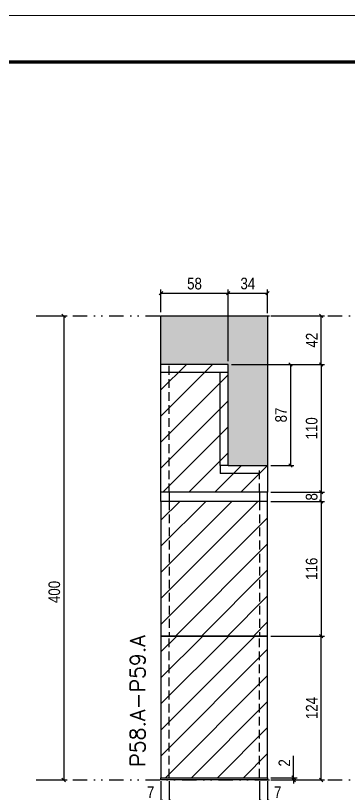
# Model space of a CAD drawing. Extents: x 28748 to 35002, y 14885 to 43501.
# Drawn here: x 30731 to 31018, y 32493 to 33164 of the extents above; entities that cross this region are included whole.
import ezdxf

# ---------------------------------------------------------------- set-up
doc = ezdxf.new("R2010")
doc.units = 0
for name, pattern in [('DASHED', [0.75, 0.5, -0.25]), ('DIVIDE2', [0.625, 0.25, -0.125, 0, -0.125, 0, -0.125]), ('HIDDEN', [0.375, 0.25, -0.125])]:
    doc.linetypes.add(name, pattern=pattern)
for name, color, linetype in [('COTA', 241, 'Continuous'), ('Nível', 160, 'Continuous'), ('Painéis', 200, 'Continuous'), ('SARR_2.2x7', 40, 'Continuous'), ('Sarrafo de Pressão', 42, 'HIDDEN')]:
    doc.layers.add(name, color=color, linetype=linetype)
for name, color, linetype, lineweight in [('Folhas', 255, 'Continuous', 9), ('Hachura', 251, 'Continuous', 9), ('SARRAFO DE PRESSAO', 251, 'DASHED', 9), ('Texto Seção', 7, 'Continuous', 15)]:
    doc.layers.add(name, color=color, linetype=linetype, lineweight=lineweight)
doc.styles.add('COTA TECNICA', font='techl___.ttf', dxfattribs={"height": 10})
doc.styles.add('COTA TECNICA-50', font='techl___.ttf', dxfattribs={"height": 10})
doc.styles.add('REGUA-120', font='ROMANS.shx', dxfattribs={"height": 15})
doc.dimstyles.new('COTA PAINEL-50', dxfattribs={"dimtxt": 10, "dimasz": 3, "dimexe": 3, "dimexo": 3, "dimgap": 3, "dimtad": 1, "dimdec": 1, "dimzin": 12, "dimdsep": 46, "dimtxsty": 'COTA TECNICA-50', "dimblk1": 'OBLIQUE', "dimblk2": 'OBLIQUE', "dimsah": 1, "dimcen": 0.9, "dimclrd": 4, "dimclre": 4, "dimclrt": 240, "dimadec": 1, "dimazin": 3, "dimtfac": 1, "dimtdec": 1, "dimtmove": 0, "dimatfit": 3, "dimfxl": 1, "dimtolj": 1, "dimtzin": 12, "dimarcsym": 0})
doc.dimstyles.new('PAINEL', dxfattribs={"dimtxt": 10, "dimasz": 3, "dimexe": 3, "dimexo": 3, "dimgap": 3, "dimtad": 1, "dimdec": 1, "dimzin": 12, "dimdsep": 46, "dimtxsty": 'COTA TECNICA', "dimblk1": 'OBLIQUE', "dimblk2": 'OBLIQUE', "dimsah": 1, "dimcen": 0.9, "dimclrd": 4, "dimclre": 4, "dimclrt": 240, "dimadec": 1, "dimazin": 3, "dimtfac": 1, "dimtdec": 1, "dimtmove": 0, "dimatfit": 3, "dimfxl": 1, "dimtolj": 1, "dimtzin": 12, "dimarcsym": 0})
pattern_1 = [(45, (1585, 0), (-11.22532, 11.22532), [])]

# ---------------------------------------------------------------- blocks, each defined once
blk = doc.blocks.new('9999999999')
at = {"layer": 'Folhas'}
blk.add_lwpolyline([(98138.98, 34190.21), (99623.98, 34190.21), (99623.98, 35240.21), (98138.98, 35240.21)], close=True, dxfattribs=at)
at = {"layer": 'Folhas', "color": 30, "const_width": 3}
blk.add_lwpolyline([(98213.98, 34230.21), (99583.98, 34230.21), (99583.98, 35200.21), (98213.98, 35200.21)], close=True, dxfattribs=at)
blk = doc.blocks.new('_Oblique')
at = {"color": 0, "linetype": 'ByBlock', "lineweight": -2}
blk.add_line((-0.5, -0.5), (0.5, 0.5), dxfattribs=at)
blk = doc.blocks.new('*D2667')
at = {"layer": 'COTA', "color": 4, "linetype": 'ByBlock', "lineweight": -2, "transparency": 16777216}
for p, q in [((30751.65, 32904.85), (30775.36, 32904.85)), ((30772.36, 32904.85), (30772.36, 32504.85)), ((30751.65, 32504.85), (30775.36, 32504.85))]:
    blk.add_line(p, q, dxfattribs=at)
at = {"layer": 'Defpoints', "color": 0, "linetype": 'ByBlock', "transparency": 16777216}
for p in [(30748.65, 32904.85), (30748.65, 32504.85), (30772.36, 32504.85)]:
    blk.add_point(p, dxfattribs=at)
at = {"layer": 'COTA', "color": 4, "linetype": 'ByBlock', "lineweight": -2, "transparency": 16777216, "xscale": 3, "yscale": 3, "zscale": 3}
for p, rotation in [((30772.36, 32904.85), 90), ((30772.36, 32504.85), 270)]:
    blk.add_blockref('_Oblique', p, dxfattribs=dict(at, rotation=rotation))
at = {"layer": 'COTA', "color": 240, "linetype": 'ByBlock', "transparency": 16777216, "insert": (30764.26, 32666.85), "char_height": 10, "attachment_point": 5, "rotation": 90, "style": 'COTA TECNICA'}
blk.add_mtext('\\A1;400', dxfattribs=at)
blk = doc.blocks.new('*D2668')
at = {"layer": 'COTA', "color": 4, "lineweight": -2, "transparency": 16777216}
for p, q in [((30856.26, 32503.85), (30856.26, 32449.68)), ((30948.26, 32503.85), (30948.26, 32449.68)), ((30856.26, 32452.68), (30948.26, 32452.68))]:
    blk.add_line(p, q, dxfattribs=at)
at = {"layer": 'Defpoints', "color": 0, "transparency": 16777216}
for p in [(30856.26, 32506.85), (30948.26, 32506.85), (30948.26, 32452.68)]:
    blk.add_point(p, dxfattribs=at)
at = {"layer": 'COTA', "color": 4, "lineweight": -2, "transparency": 16777216, "xscale": 3, "yscale": 3, "zscale": 3, "rotation": 180}
blk.add_blockref('_Oblique', (30856.26, 32452.68), dxfattribs=at)
at = {"layer": 'COTA', "color": 4, "lineweight": -2, "transparency": 16777216, "xscale": 3, "yscale": 3, "zscale": 3}
blk.add_blockref('_Oblique', (30948.26, 32452.68), dxfattribs=at)
at = {"layer": 'COTA', "color": 240, "transparency": 16777216, "insert": (30902.26, 32460.76), "char_height": 10, "attachment_point": 5, "style": 'COTA TECNICA'}
blk.add_mtext('\\A1;92', dxfattribs=at)
blk = doc.blocks.new('*D2669')
at = {"layer": 'COTA', "color": 4, "lineweight": -2, "transparency": 16777216}
for p, q in [((30951.26, 32628.85), (30997.5, 32628.85)), ((30994.5, 32504.85), (30994.5, 32628.85)), ((30951.26, 32504.85), (30997.5, 32504.85))]:
    blk.add_line(p, q, dxfattribs=at)
at = {"layer": 'Defpoints', "color": 0, "transparency": 16777216}
for p in [(30948.26, 32628.85), (30994.5, 32628.85), (30948.26, 32504.85)]:
    blk.add_point(p, dxfattribs=at)
at = {"layer": 'COTA', "color": 4, "lineweight": -2, "transparency": 16777216, "xscale": 3, "yscale": 3, "zscale": 3}
for p, rotation in [((30994.5, 32628.85), 90), ((30994.5, 32504.85), 270)]:
    blk.add_blockref('_Oblique', p, dxfattribs=dict(at, rotation=rotation))
at = {"layer": 'COTA', "color": 240, "transparency": 16777216, "insert": (30986.43, 32566.85), "char_height": 10, "attachment_point": 5, "rotation": 90, "style": 'COTA TECNICA-50'}
blk.add_mtext('\\A1;124', dxfattribs=at)
blk = doc.blocks.new('*D2670')
at = {"layer": 'COTA', "color": 4, "lineweight": -2, "transparency": 16777216}
for p, q in [((30970.79, 32506.85), (30970.79, 32525.65)), ((30951.26, 32506.85), (30973.79, 32506.85)), ((30951.26, 32504.85), (30973.79, 32504.85)), ((30970.79, 32504.85), (30970.79, 32506.85)), ((30970.79, 32504.85), (30970.79, 32501.85))]:
    blk.add_line(p, q, dxfattribs=at)
at = {"layer": 'Defpoints', "color": 0, "transparency": 16777216}
for p in [(30948.26, 32506.85), (30948.26, 32504.85), (30970.79, 32504.85)]:
    blk.add_point(p, dxfattribs=at)
at = {"layer": 'COTA', "color": 4, "lineweight": -2, "transparency": 16777216, "xscale": 3, "yscale": 3, "zscale": 3}
for p, rotation in [((30970.79, 32506.85), 270), ((30970.79, 32504.85), 90)]:
    blk.add_blockref('_Oblique', p, dxfattribs=dict(at, rotation=rotation))
at = {"layer": 'COTA', "color": 240, "transparency": 16777216, "insert": (30962.79, 32519.6), "char_height": 10, "attachment_point": 5, "rotation": 90, "style": 'COTA TECNICA-50'}
blk.add_mtext('\\A1;2', dxfattribs=at)
blk = doc.blocks.new('*D2671')
at = {"layer": 'COTA', "color": 4, "lineweight": -2, "transparency": 16777216}
for p, q in [((30863.26, 32503.85), (30863.26, 32483.34)), ((30856.26, 32501.85), (30856.26, 32483.34)), ((30856.26, 32486.34), (30841.53, 32486.34)), ((30863.26, 32486.34), (30856.26, 32486.34))]:
    blk.add_line(p, q, dxfattribs=at)
at = {"layer": 'Defpoints', "color": 0, "transparency": 16777216}
for p in [(30856.26, 32504.85), (30863.26, 32506.85), (30856.26, 32486.34)]:
    blk.add_point(p, dxfattribs=at)
at = {"layer": 'COTA', "color": 4, "lineweight": -2, "transparency": 16777216, "xscale": 3, "yscale": 3, "zscale": 3, "rotation": 180}
blk.add_blockref('_Oblique', (30856.26, 32486.34), dxfattribs=at)
at = {"layer": 'COTA', "color": 4, "lineweight": -2, "transparency": 16777216, "xscale": 3, "yscale": 3, "zscale": 3}
blk.add_blockref('_Oblique', (30863.26, 32486.34), dxfattribs=at)
at = {"layer": 'COTA', "color": 240, "transparency": 16777216, "insert": (30847.39, 32494.41), "char_height": 10, "attachment_point": 5, "style": 'COTA TECNICA-50'}
blk.add_mtext('\\A1;7', dxfattribs=at)
blk = doc.blocks.new('*D2672')
at = {"layer": 'COTA', "color": 4, "lineweight": -2, "transparency": 16777216}
for p, q in [((30941.26, 32503.85), (30941.26, 32483.34)), ((30948.26, 32501.85), (30948.26, 32483.34)), ((30941.26, 32486.34), (30948.26, 32486.34)), ((30948.26, 32486.34), (30962.99, 32486.34))]:
    blk.add_line(p, q, dxfattribs=at)
at = {"layer": 'Defpoints', "color": 0, "transparency": 16777216}
for p in [(30941.26, 32506.85), (30948.26, 32504.85), (30948.26, 32486.34)]:
    blk.add_point(p, dxfattribs=at)
at = {"layer": 'COTA', "color": 4, "lineweight": -2, "transparency": 16777216, "xscale": 3, "yscale": 3, "zscale": 3, "rotation": 180}
blk.add_blockref('_Oblique', (30941.26, 32486.34), dxfattribs=at)
at = {"layer": 'COTA', "color": 4, "lineweight": -2, "transparency": 16777216, "xscale": 3, "yscale": 3, "zscale": 3}
blk.add_blockref('_Oblique', (30948.26, 32486.34), dxfattribs=at)
at = {"layer": 'COTA', "color": 240, "transparency": 16777216, "insert": (30957.13, 32494.41), "char_height": 10, "attachment_point": 5, "style": 'COTA TECNICA-50'}
blk.add_mtext('\\A1;7', dxfattribs=at)
blk = doc.blocks.new('*D2683')
at = {"layer": 'COTA', "color": 4, "lineweight": -2, "transparency": 16777216}
for p, q in [((30917.26, 32862.85), (30997.5, 32862.85)), ((30994.5, 32862.85), (30994.5, 32752.85)), ((30951.26, 32752.85), (30997.5, 32752.85))]:
    blk.add_line(p, q, dxfattribs=at)
at = {"layer": 'Defpoints', "color": 0, "transparency": 16777216}
for p in [(30914.26, 32862.85), (30948.26, 32752.85), (30994.5, 32752.85)]:
    blk.add_point(p, dxfattribs=at)
at = {"layer": 'COTA', "color": 4, "lineweight": -2, "transparency": 16777216, "xscale": 3, "yscale": 3, "zscale": 3}
for p, rotation in [((30994.5, 32862.85), 90), ((30994.5, 32752.85), 270)]:
    blk.add_blockref('_Oblique', p, dxfattribs=dict(at, rotation=rotation))
at = {"layer": 'COTA', "color": 240, "transparency": 16777216, "insert": (30986.4, 32807.85), "char_height": 10, "attachment_point": 5, "rotation": 90, "style": 'COTA TECNICA-50'}
blk.add_mtext('\\A1;110', dxfattribs=at)
blk = doc.blocks.new('*D2684')
at = {"layer": 'COTA', "color": 4, "lineweight": -2, "transparency": 16777216}
for p, q in [((30914.26, 32865.85), (30914.26, 32927.39)), ((30948.26, 32907.12), (30948.26, 32927.39)), ((30914.26, 32924.39), (30948.26, 32924.39))]:
    blk.add_line(p, q, dxfattribs=at)
at = {"layer": 'Defpoints', "color": 0, "transparency": 16777216}
for p in [(30948.26, 32924.39), (30948.26, 32904.12), (30914.26, 32862.85)]:
    blk.add_point(p, dxfattribs=at)
at = {"layer": 'COTA', "color": 4, "lineweight": -2, "transparency": 16777216, "xscale": 3, "yscale": 3, "zscale": 3, "rotation": 180}
blk.add_blockref('_Oblique', (30914.26, 32924.39), dxfattribs=at)
at = {"layer": 'COTA', "color": 4, "lineweight": -2, "transparency": 16777216, "xscale": 3, "yscale": 3, "zscale": 3}
blk.add_blockref('_Oblique', (30948.26, 32924.39), dxfattribs=at)
at = {"layer": 'COTA', "color": 240, "transparency": 16777216, "insert": (30931.26, 32932.61), "char_height": 10, "attachment_point": 5, "style": 'COTA TECNICA-50'}
blk.add_mtext('\\A1;34', dxfattribs=at)
blk = doc.blocks.new('*D2648')
at = {"layer": 'COTA', "color": 4, "lineweight": -2, "transparency": 16777216}
for p, q in [((30951.26, 32904.85), (30997.5, 32904.85)), ((30994.5, 32862.85), (30994.5, 32904.85)), ((30917.26, 32862.85), (30997.5, 32862.85))]:
    blk.add_line(p, q, dxfattribs=at)
at = {"layer": 'Defpoints', "color": 0, "transparency": 16777216}
for p in [(30948.26, 32904.85), (30994.5, 32904.85), (30914.26, 32862.85)]:
    blk.add_point(p, dxfattribs=at)
at = {"layer": 'COTA', "color": 4, "lineweight": -2, "transparency": 16777216, "xscale": 3, "yscale": 3, "zscale": 3}
for p, rotation in [((30994.5, 32904.85), 90), ((30994.5, 32862.85), 270)]:
    blk.add_blockref('_Oblique', p, dxfattribs=dict(at, rotation=rotation))
at = {"layer": 'COTA', "color": 240, "transparency": 16777216, "insert": (30986.43, 32883.85), "char_height": 10, "attachment_point": 5, "rotation": 90, "style": 'COTA TECNICA'}
blk.add_mtext('\\A1;42', dxfattribs=at)
blk = doc.blocks.new('*D2649')
at = {"layer": 'COTA', "color": 4, "lineweight": -2, "transparency": 16777216}
for p, q in [((30856.26, 32907.85), (30856.26, 32927.39)), ((30914.26, 32865.85), (30914.26, 32927.39)), ((30856.26, 32924.39), (30914.26, 32924.39))]:
    blk.add_line(p, q, dxfattribs=at)
at = {"layer": 'Defpoints', "color": 0, "transparency": 16777216}
for p in [(30914.26, 32924.39), (30856.26, 32904.85), (30914.26, 32862.85)]:
    blk.add_point(p, dxfattribs=at)
at = {"layer": 'COTA', "color": 4, "lineweight": -2, "transparency": 16777216, "xscale": 3, "yscale": 3, "zscale": 3, "rotation": 180}
blk.add_blockref('_Oblique', (30856.26, 32924.39), dxfattribs=at)
at = {"layer": 'COTA', "color": 4, "lineweight": -2, "transparency": 16777216, "xscale": 3, "yscale": 3, "zscale": 3}
blk.add_blockref('_Oblique', (30914.26, 32924.39), dxfattribs=at)
at = {"layer": 'COTA', "color": 240, "transparency": 16777216, "insert": (30885.26, 32932.52), "char_height": 10, "attachment_point": 5, "style": 'COTA TECNICA'}
blk.add_mtext('\\A1;58', dxfattribs=at)
blk = doc.blocks.new('*D2650')
at = {"layer": 'COTA', "color": 4, "lineweight": -2, "transparency": 16777216}
for p, q in [((30951.26, 32744.85), (30997.5, 32744.85)), ((30994.5, 32744.85), (30994.5, 32628.85)), ((30951.26, 32628.85), (30997.5, 32628.85))]:
    blk.add_line(p, q, dxfattribs=at)
at = {"layer": 'Defpoints', "color": 0, "transparency": 16777216}
for p in [(30948.26, 32744.85), (30948.26, 32628.85), (30994.5, 32628.85)]:
    blk.add_point(p, dxfattribs=at)
at = {"layer": 'COTA', "color": 4, "lineweight": -2, "transparency": 16777216, "xscale": 3, "yscale": 3, "zscale": 3}
for p, rotation in [((30994.5, 32744.85), 90), ((30994.5, 32628.85), 270)]:
    blk.add_blockref('_Oblique', p, dxfattribs=dict(at, rotation=rotation))
at = {"layer": 'COTA', "color": 240, "transparency": 16777216, "insert": (30986.4, 32686.85), "char_height": 10, "attachment_point": 5, "rotation": 90, "style": 'COTA TECNICA'}
blk.add_mtext('\\A1;116', dxfattribs=at)
blk = doc.blocks.new('*D2686')
at = {"layer": 'COTA', "color": 4, "lineweight": -2, "transparency": 16777216}
for p, q in [((30917.26, 32862.85), (30971.07, 32862.85)), ((30968.07, 32862.85), (30968.07, 32775.85)), ((30951.26, 32775.85), (30971.07, 32775.85))]:
    blk.add_line(p, q, dxfattribs=at)
at = {"layer": 'Defpoints', "color": 0, "transparency": 16777216}
for p in [(30914.26, 32862.85), (30948.26, 32775.85), (30968.07, 32775.85)]:
    blk.add_point(p, dxfattribs=at)
at = {"layer": 'COTA', "color": 4, "lineweight": -2, "transparency": 16777216, "xscale": 3, "yscale": 3, "zscale": 3}
for p, rotation in [((30968.07, 32862.85), 90), ((30968.07, 32775.85), 270)]:
    blk.add_blockref('_Oblique', p, dxfattribs=dict(at, rotation=rotation))
at = {"layer": 'COTA', "color": 240, "transparency": 16777216, "insert": (30959.98, 32819.35), "char_height": 10, "attachment_point": 5, "rotation": 90, "style": 'COTA TECNICA'}
blk.add_mtext('\\A1;87', dxfattribs=at)
blk = doc.blocks.new('*D2696')
at = {"layer": 'COTA', "color": 4, "lineweight": -2, "transparency": 16777216}
for p, q in [((30951.26, 32752.85), (30997.5, 32752.85)), ((30994.5, 32744.85), (30994.5, 32752.85)), ((30951.26, 32744.85), (30997.5, 32744.85))]:
    blk.add_line(p, q, dxfattribs=at)
at = {"layer": 'Defpoints', "color": 0, "transparency": 16777216}
for p in [(30948.26, 32752.85), (30994.5, 32752.85), (30948.26, 32744.85)]:
    blk.add_point(p, dxfattribs=at)
at = {"layer": 'COTA', "color": 4, "lineweight": -2, "transparency": 16777216, "xscale": 3, "yscale": 3, "zscale": 3}
for p, rotation in [((30994.5, 32752.85), 90), ((30994.5, 32744.85), 270)]:
    blk.add_blockref('_Oblique', p, dxfattribs=dict(at, rotation=rotation))
at = {"layer": 'COTA', "color": 240, "transparency": 16777216, "insert": (30986.4, 32748.85), "char_height": 10, "attachment_point": 5, "rotation": 90, "style": 'COTA TECNICA'}
blk.add_mtext('\\A1;8', dxfattribs=at)

msp = doc.modelspace()

# ---------------------------------------------------------------- hatches: boundary and pattern name
at = {"layer": 'COTA', "linetype": 'ByBlock'}
h = msp.add_hatch(dxfattribs=at)
h.set_pattern_fill('AR-CONC', color=256, scale=0.03)
h.set_pattern_definition([(50, (1585, 8), (5.46554007, -0.47817257), [0.5715, -6.2865]), (355, (1585, 8), (-1.05730264, 5.73170536), [0.4572, -5.0292175]), (100.451445, (1585.4555, 7.96), (4.4082374, 5.25353256), [0.48570026, -5.34270734]), (46.1842, (1585, 9.524), (8.1323712, -1.2612698), [0.85725, -9.42975]), (96.635558, (1585.678, 9.419), (7.122124, 7.4227837), [0.7285507, -8.0140682]), (351.184151, (1585, 9.524), (7.122124, 7.4227837), [0.685799, -7.543792]), (21, (1585.762, 9.143), (4.54843174, -3.06795595), [0.5715, -6.2865]), (326, (1585.762, 9.143), (1.85406085, 5.525639), [0.4572, -5.0292]), (71.451445, (1586.141, 8.8873), (6.4024926, 2.45768307), [0.48570026, -5.3426981]), (37.5, (1585, 8), (0.0926581, 2.53665117), [0, -4.96824, 0, -5.1054, 0, -5.04825]), (7.5, (1585, 8), (2.00458988, 3.00541724), [0, -2.91084, 0, -4.85394, 0, -1.92405]), (327.5, (1583.3007, 8), (4.067717855, -0.17186232), [0, -1.905, 0, -5.9436, 0, -7.8867]), (317.5, (1582.5387, 8), (4.44387544, 0.76279473), [0, -2.4765, 0, -3.94716, 0, -5.6007])])
h.paths.add_polyline_path([(30914.26, 32794.85), (30914.26, 32775.85), (30948.26, 32775.85), (30948.26, 32904.85), (30856.26, 32904.85), (30856.26, 32862.85), (30914.26, 32862.85)])
at = {"layer": 'Hachura'}
h = msp.add_hatch(dxfattribs=at)
h.set_pattern_fill('ANSI31', color=256, scale=5)
h.set_pattern_definition(pattern_1)
h.paths.add_polyline_path([(30914.26, 32862.85), (30856.26, 32862.85), (30856.26, 32794.85), (30856.26, 32752.85), (30948.26, 32752.85), (30948.26, 32775.85), (30914.26, 32775.85), (30914.26, 32794.85)])
at = {"layer": 'Hachura', "linetype": 'ByBlock'}
h = msp.add_hatch(dxfattribs=at)
h.set_pattern_fill('ANSI31', color=256, scale=5)
h.set_pattern_definition(pattern_1)
h.paths.add_polyline_path([(30948.26, 32744.85), (30914.26, 32744.85), (30856.26, 32744.85), (30856.26, 32628.85), (30948.26, 32628.85)])
h = msp.add_hatch(dxfattribs=at)
h.set_pattern_fill('ANSI31', color=256, scale=5)
h.set_pattern_definition([(45, (-100362.6, 1369.089), (-11.2253202, 11.2253202), [])])
h.paths.add_polyline_path([(30948.26, 32628.85), (30856.26, 32628.85), (30856.26, 32506.85), (30948.26, 32506.85)])

# ---------------------------------------------------------------- linework, layer by layer
at = {"layer": 'COTA', "linetype": 'ByBlock'}
for p, q in [((30856.26, 32904.85), (30948.26, 32904.85)), ((30856.26, 32862.85), (30856.26, 32904.85)), ((30948.26, 32904.85), (30948.26, 32775.85))]:
    msp.add_line(p, q, dxfattribs=at)
at = {"layer": 'Nível', "color": 4, "linetype": 'DIVIDE2', "ltscale": 50}
for p, q in [((30748.65, 32904.85), (31778.34, 32904.85)), ((30748.65, 32504.85), (31778.34, 32504.85))]:
    msp.add_line(p, q, dxfattribs=at)
at = {"layer": 'Painéis'}
for p, q in [((30914.26, 32862.85), (30856.26, 32862.85)), ((30856.26, 32794.85), (30856.26, 32862.85)), ((30914.26, 32794.85), (30914.26, 32862.85)), ((30856.26, 32752.85), (30856.26, 32794.85)), ((30914.26, 32775.85), (30914.26, 32794.85)), ((30914.26, 32775.85), (30948.26, 32775.85)), ((30948.26, 32775.85), (30948.26, 32752.85)), ((30948.26, 32752.85), (30856.26, 32752.85)), ((30856.26, 32744.85), (30856.26, 32752.85)), ((30948.26, 32744.85), (30948.26, 32752.85))]:
    msp.add_line(p, q, dxfattribs=at)
msp.add_lwpolyline([(30948.26, 32744.85), (30856.26, 32744.85), (30856.26, 32628.85), (30948.26, 32628.85), (30948.26, 32744.85)], dxfattribs=at)
for points in [[(30856.26, 32506.85), (30948.26, 32506.85), (30948.26, 32628.85), (30856.26, 32628.85)], [(30856.26, 32506.85), (30948.26, 32506.85), (30948.26, 32504.85), (30856.26, 32504.85)]]:
    msp.add_lwpolyline(points, close=True, dxfattribs=at)
at = {"layer": 'SARR_2.2x7'}
for p, q in [((30914.26, 32855.85), (30856.26, 32855.85)), ((30907.26, 32775.85), (30907.26, 32855.85)), ((30914.26, 32775.85), (30907.26, 32775.85)), ((30907.26, 32775.85), (30907.26, 32768.85)), ((30941.26, 32768.85), (30907.26, 32768.85))]:
    msp.add_line(p, q, dxfattribs=at)
at = {"layer": 'Sarrafo de Pressão', "ltscale": 30}
for p, q in [((30863.26, 32752.85), (30863.26, 32862.85)), ((30941.26, 32752.85), (30941.26, 32775.85)), ((30863.26, 32752.85), (30863.26, 32744.85)), ((30941.26, 32752.85), (30941.26, 32744.85)), ((30863.26, 32744.85), (30863.26, 32628.85)), ((30941.26, 32744.85), (30941.26, 32628.85)), ((30863.26, 32506.85), (30863.26, 32628.85)), ((30941.26, 32506.85), (30941.26, 32628.85))]:
    msp.add_line(p, q, dxfattribs=at)

# ---------------------------------------------------------------- block references
at = {"layer": 'SARRAFO DE PRESSAO', "color": 6, "linetype": 'ByBlock'}
msp.add_blockref('9999999999', (-67805.64, -2076.64), dxfattribs=at)

# ---------------------------------------------------------------- texts
at = {"layer": 'Texto Seção', "insert": (30842.79, 32516.1), "char_height": 13, "width": 285.3299, "attachment_point": 7, "rotation": 90, "style": 'REGUA-120'}
msp.add_mtext('P58.A-P59.A', dxfattribs=at)

# ---------------------------------------------------------------- dimensions: what is measured, and where the dimension line sits
at = {"layer": 'COTA'}
for base, p1, p2, dimstyle, picture, middle in [((30914.26, 32924.39), (30856.26, 32904.85), (30914.26, 32862.85), 'PAINEL', '*D2649', (30885.26, 32932.52)), ((30948.26, 32924.39), (30914.26, 32862.85), (30948.26, 32904.12), 'COTA PAINEL-50', '*D2684', (30931.26, 32932.61)), ((30948.26, 32486.34), (30941.26, 32506.85), (30948.26, 32504.85), 'COTA PAINEL-50', '*D2672', (30957.13, 32494.41))]:
    dim = msp.add_linear_dim(base=base, p1=p1, p2=p2, dimstyle=dimstyle, dxfattribs=at)
    dim.commit()
    dim.dimension.update_dxf_attribs({"geometry": picture, "text_midpoint": middle})
at = {"layer": 'COTA', "linetype": 'ByBlock'}
dim = msp.add_linear_dim(base=(30772.36, 32504.85), p1=(30748.65, 32904.85), p2=(30748.65, 32504.85), angle=90, dimstyle='PAINEL', dxfattribs=at)
dim.commit()
dim.dimension.update_dxf_attribs({"geometry": '*D2667', "text_midpoint": (30772.36, 32666.85), "dimtype": 160})
at = {"layer": 'COTA'}
for base, p1, p2, angle, dimstyle, picture, middle in [((30994.5, 32904.85), (30914.26, 32862.85), (30948.26, 32904.85), 90, 'PAINEL', '*D2648', (30986.43, 32883.85)), ((30994.5, 32752.85), (30914.26, 32862.85), (30948.26, 32752.85), 90, 'COTA PAINEL-50', '*D2683', (30986.4, 32807.85)), ((30968.07, 32775.85), (30914.26, 32862.85), (30948.26, 32775.85), 90, 'PAINEL', '*D2686', (30959.98, 32819.35)), ((30994.5, 32628.85), (30948.26, 32744.85), (30948.26, 32628.85), 90, 'PAINEL', '*D2650', (30986.4, 32686.85)), ((30994.5, 32628.85), (30948.26, 32504.85), (30948.26, 32628.85), 90, 'COTA PAINEL-50', '*D2669', (30986.43, 32566.85)), ((30856.26, 32486.34), (30863.26, 32506.85), (30856.26, 32504.85), 180, 'COTA PAINEL-50', '*D2671', (30847.39, 32494.41))]:
    dim = msp.add_linear_dim(base=base, p1=p1, p2=p2, angle=angle, dimstyle=dimstyle, dxfattribs=at)
    dim.commit()
    dim.dimension.update_dxf_attribs({"geometry": picture, "text_midpoint": middle})
for base, p1, p2, dimstyle, picture, middle in [((30994.5, 32752.85), (30948.26, 32744.85), (30948.26, 32752.85), 'PAINEL', '*D2696', (30994.5, 32748.85)), ((30970.79, 32504.85), (30948.26, 32506.85), (30948.26, 32504.85), 'COTA PAINEL-50', '*D2670', (30970.79, 32519.6))]:
    dim = msp.add_linear_dim(base=base, p1=p1, p2=p2, angle=90, dimstyle=dimstyle, dxfattribs=at)
    dim.commit()
    dim.dimension.update_dxf_attribs({"geometry": picture, "text_midpoint": middle, "dimtype": 160})
dim = msp.add_linear_dim(base=(30948.26, 32452.68), p1=(30856.26, 32506.85), p2=(30948.26, 32506.85), dimstyle='PAINEL', override={"dimarcsym": 2}, dxfattribs=at)
dim.commit()
dim.dimension.update_dxf_attribs({"geometry": '*D2668', "text_midpoint": (30902.26, 32460.76)})

doc.saveas('drawing.dxf')
